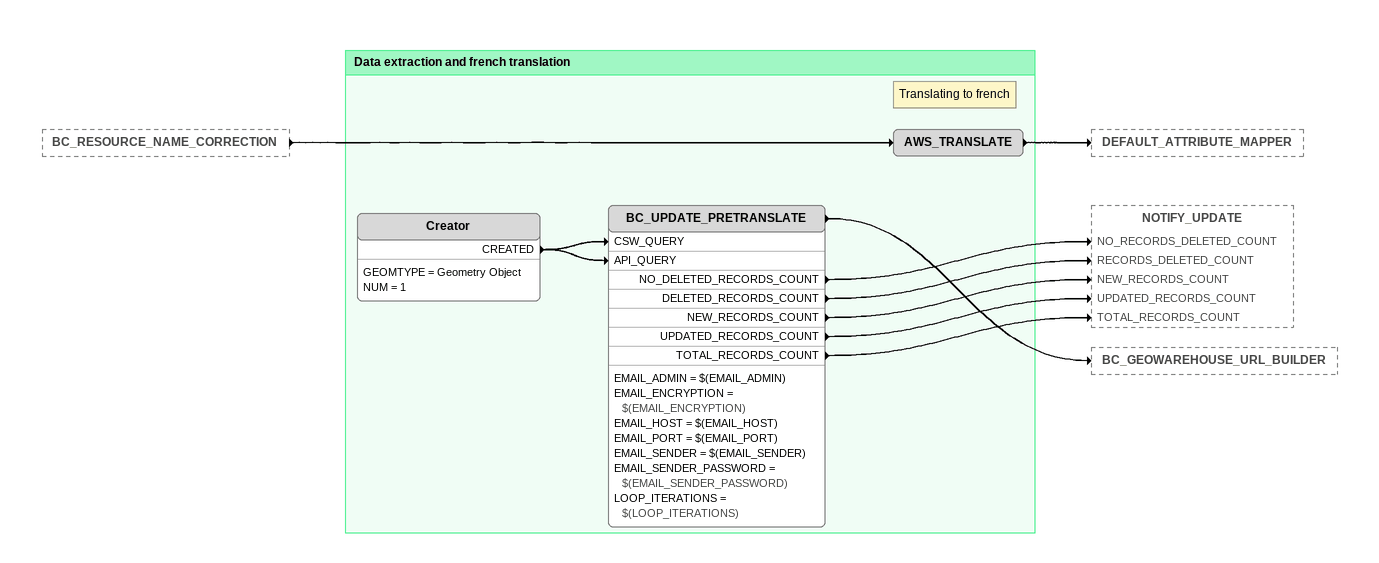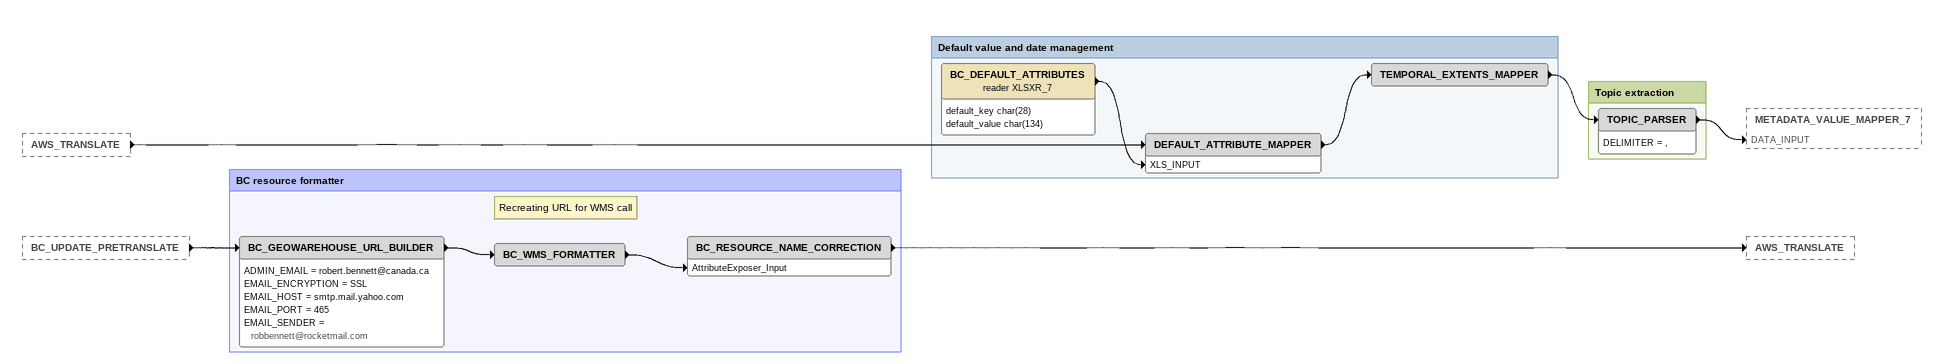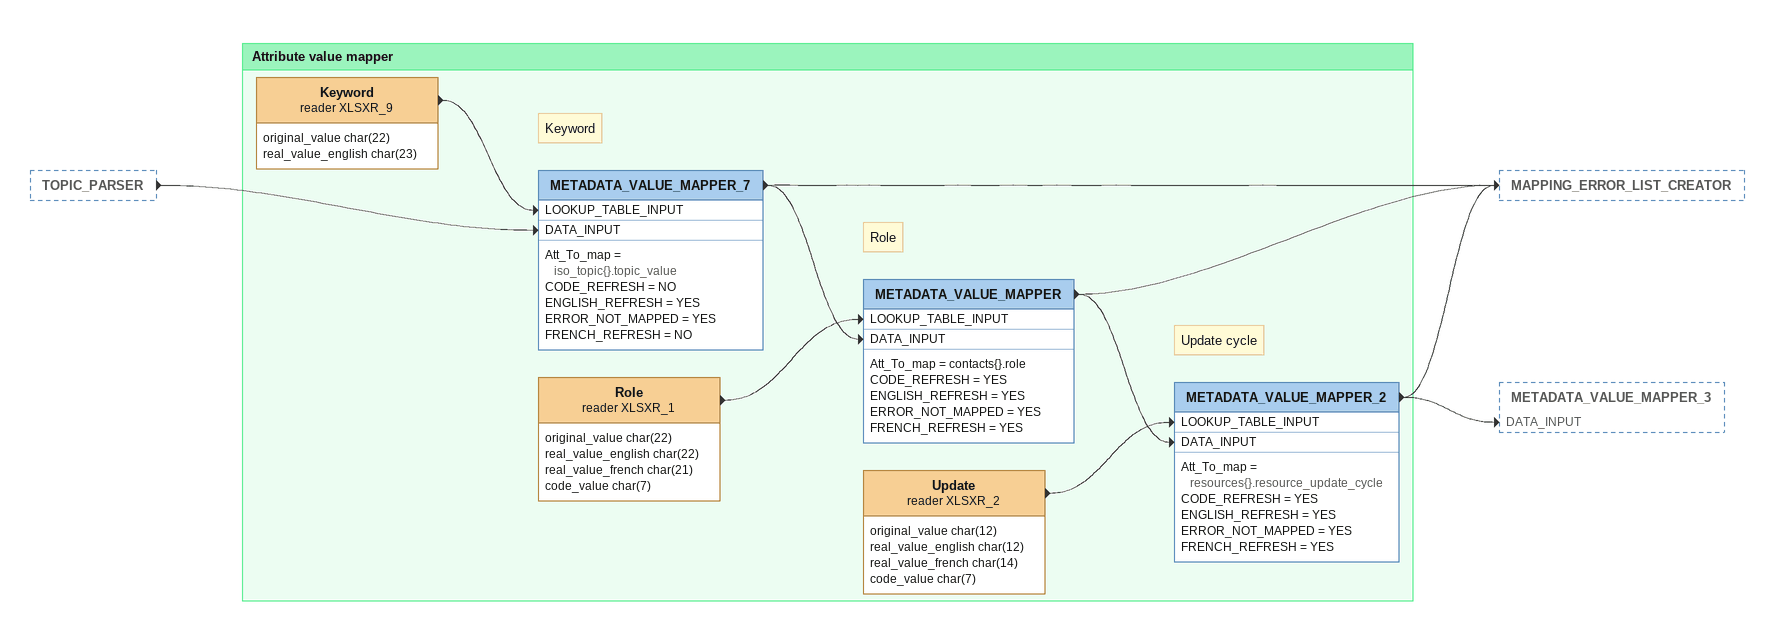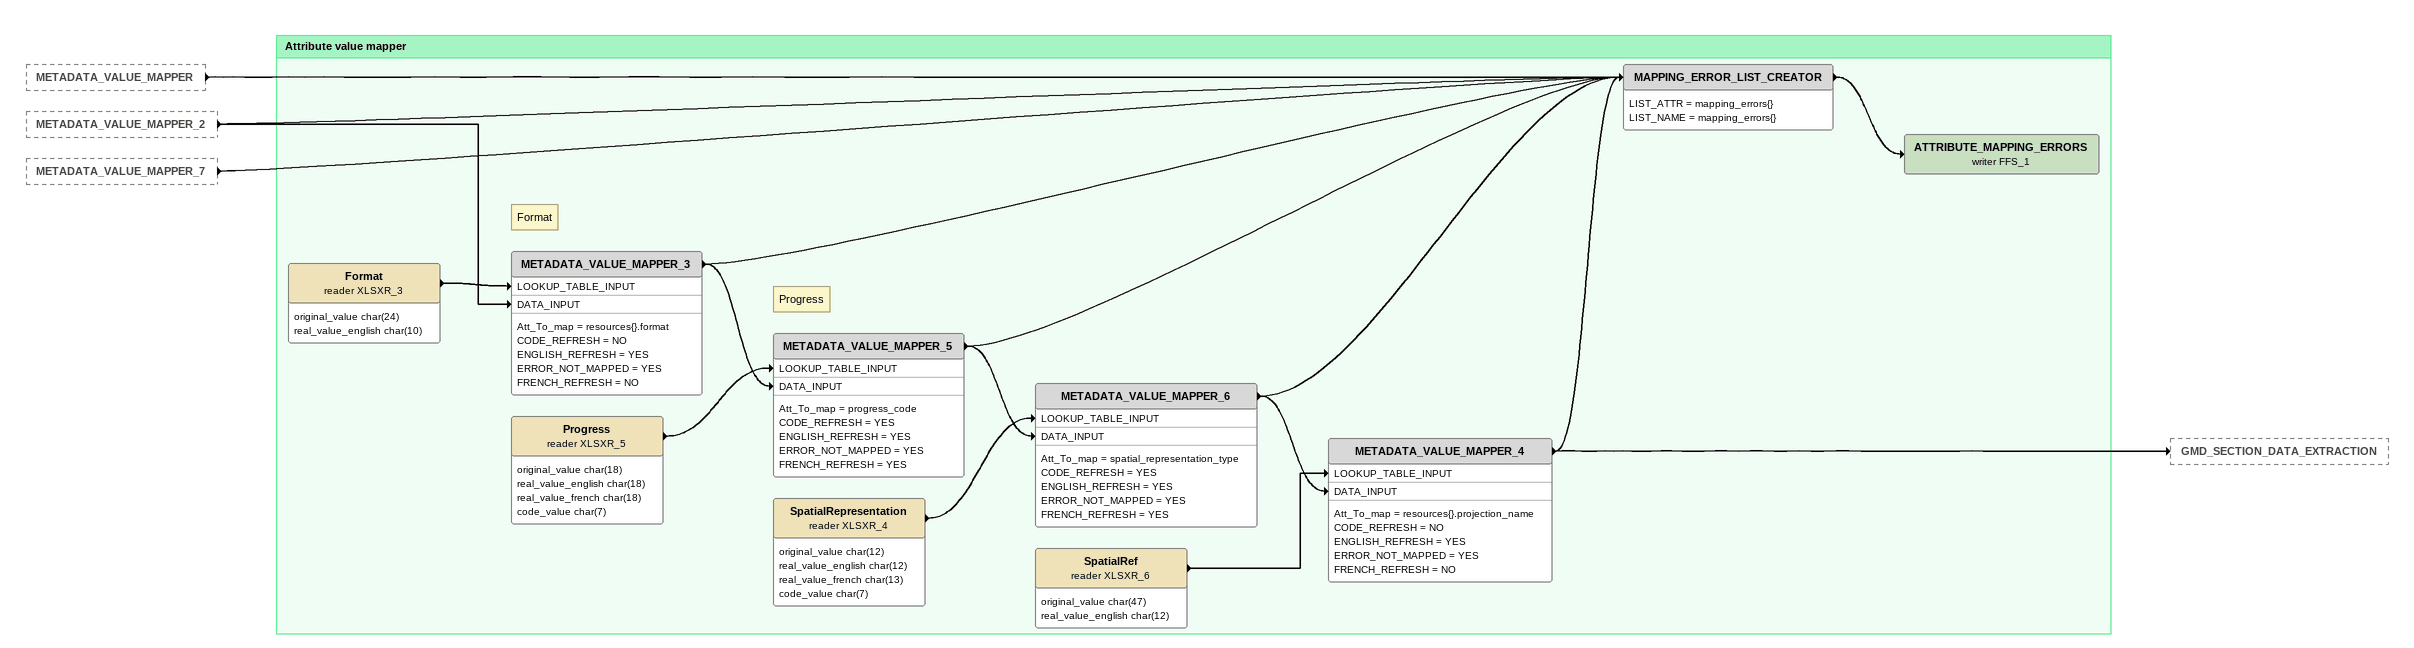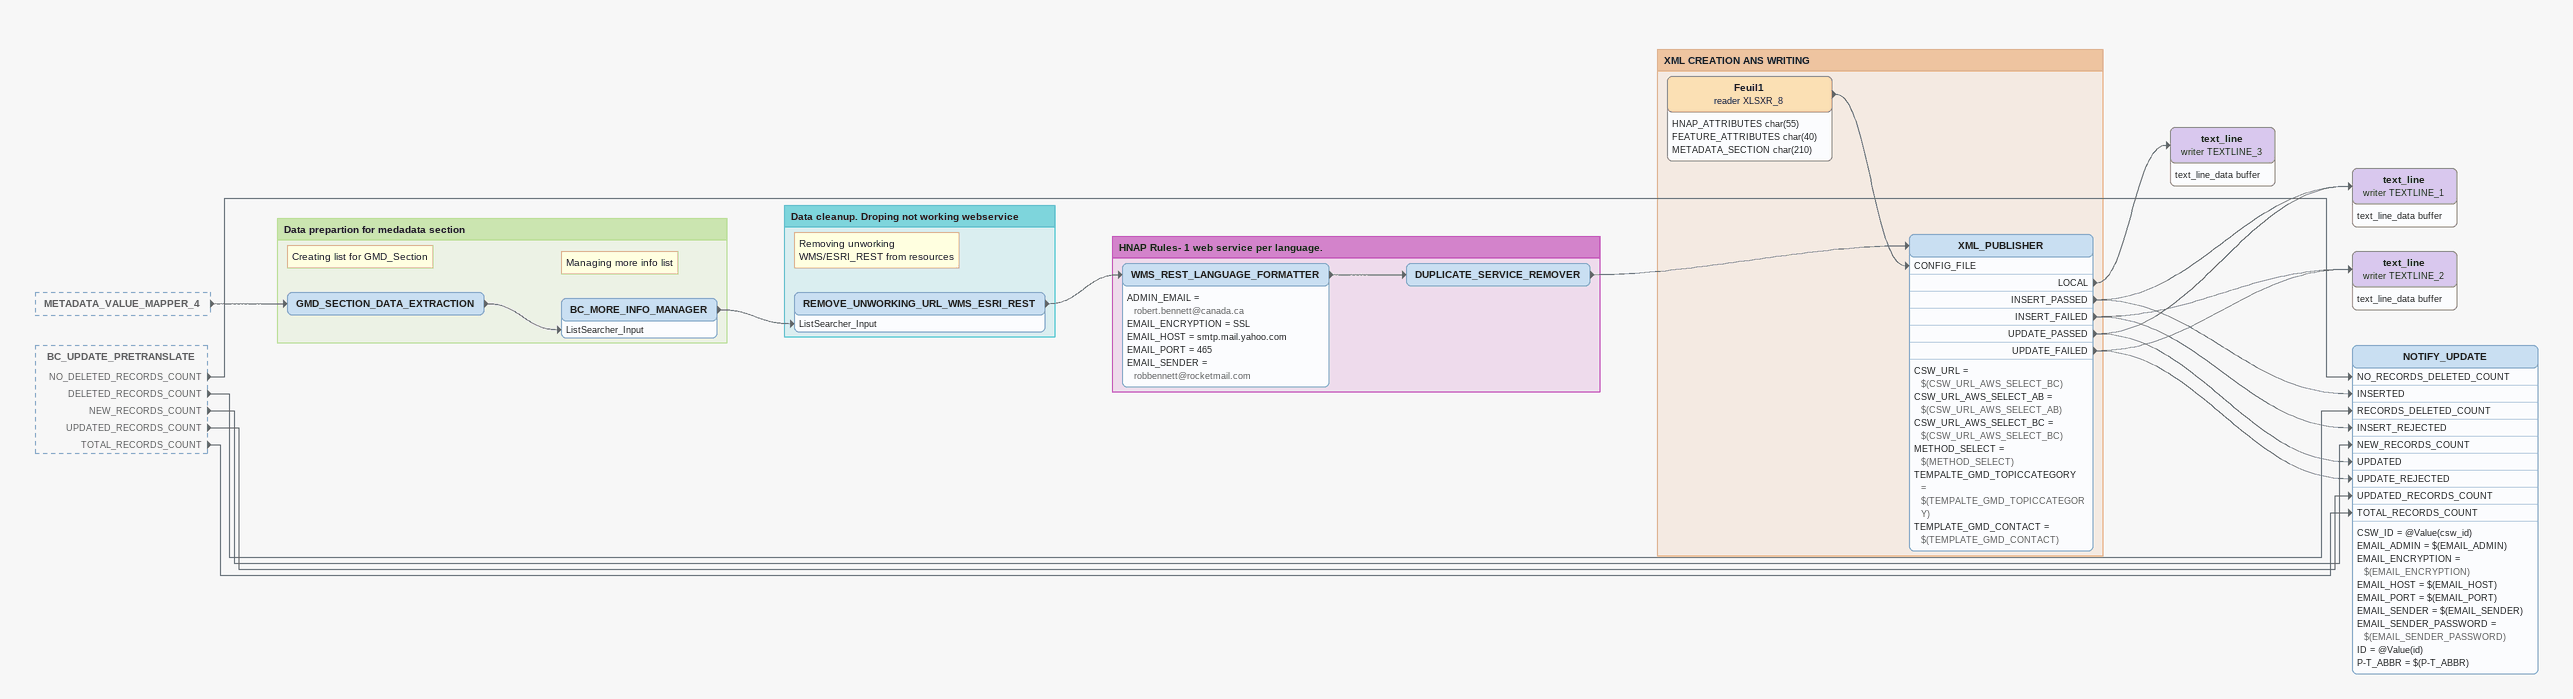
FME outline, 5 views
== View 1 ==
BC_RESOURCE_NAME_CORRECTION [outside]
    -> AWS_TRANSLATE

Bookmark: Data extraction and french translation
Creator
    GEOMTYPE = Geometry Object
    NUM = 1
    CREATED -> BC_UPDATE_PRETRANSLATE [CSW_QUERY]
    CREATED -> BC_UPDATE_PRETRANSLATE [API_QUERY]
BC_UPDATE_PRETRANSLATE
    EMAIL_ADMIN = $(EMAIL_ADMIN)
    EMAIL_ENCRYPTION = $(EMAIL_ENCRYPTION)
    EMAIL_HOST = $(EMAIL_HOST)
    EMAIL_PORT = $(EMAIL_PORT)
    EMAIL_SENDER = $(EMAIL_SENDER)
    EMAIL_SENDER_PASSWORD = $(EMAIL_SENDER_PASSWORD)
    LOOP_ITERATIONS = $(LOOP_ITERATIONS)
    NO_DELETED_RECORDS_COUNT -> NOTIFY_UPDATE [NO_RECORDS_DELETED_COUNT]
    DELETED_RECORDS_COUNT -> NOTIFY_UPDATE [RECORDS_DELETED_COUNT]
    NEW_RECORDS_COUNT -> NOTIFY_UPDATE [NEW_RECORDS_COUNT]
    -> BC_GEOWAREHOUSE_URL_BUILDER
    UPDATED_RECORDS_COUNT -> NOTIFY_UPDATE [UPDATED_RECORDS_COUNT]
    TOTAL_RECORDS_COUNT -> NOTIFY_UPDATE [TOTAL_RECORDS_COUNT]
Note: Translating to french
AWS_TRANSLATE
    -> DEFAULT_ATTRIBUTE_MAPPER

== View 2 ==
AWS_TRANSLATE [outside]
    -> DEFAULT_ATTRIBUTE_MAPPER
BC_UPDATE_PRETRANSLATE [outside]
    -> BC_GEOWAREHOUSE_URL_BUILDER

Bookmark: BC resource formatter
BC_GEOWAREHOUSE_URL_BUILDER
    ADMIN_EMAIL = robert.bennett@canada.ca
    EMAIL_ENCRYPTION = SSL
    EMAIL_HOST = smtp.mail.yahoo.com
    EMAIL_PORT = 465
    EMAIL_SENDER = robbennett@rocketmail.com
    -> BC_WMS_FORMATTER
Note: Recreating URL for WMS call
BC_WMS_FORMATTER
    -> BC_RESOURCE_NAME_CORRECTION [AttributeExposer_Input]
BC_RESOURCE_NAME_CORRECTION
    -> AWS_TRANSLATE

Bookmark: Default value and date management
BC_DEFAULT_ATTRIBUTES (reader XLSXR_7)
    attributes: default_key char(28), default_value char(134)
    -> DEFAULT_ATTRIBUTE_MAPPER [XLS_INPUT]
DEFAULT_ATTRIBUTE_MAPPER
    -> TEMPORAL_EXTENTS_MAPPER
TEMPORAL_EXTENTS_MAPPER
    -> TOPIC_PARSER

Bookmark: Topic extraction
TOPIC_PARSER
    DELIMITER = ,
    -> METADATA_VALUE_MAPPER_7 [DATA_INPUT]

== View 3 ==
TOPIC_PARSER [outside]
    -> METADATA_VALUE_MAPPER_7 [DATA_INPUT]

Bookmark: Attribute value mapper
Keyword (reader XLSXR_9)
    attributes: original_value char(22), real_value_english char(23)
    -> METADATA_VALUE_MAPPER_7 [LOOKUP_TABLE_INPUT]
Note: Keyword
METADATA_VALUE_MAPPER_7
    Att_To_map = iso_topic{}.topic_value
    CODE_REFRESH = NO
    ENGLISH_REFRESH = YES
    ERROR_NOT_MAPPED = YES
    FRENCH_REFRESH = NO
    -> METADATA_VALUE_MAPPER [DATA_INPUT]
    -> MAPPING_ERROR_LIST_CREATOR
Role (reader XLSXR_1)
    attributes: original_value char(22), real_value_english char(22), real_value_french char(21), code_value char(7)
    -> METADATA_VALUE_MAPPER [LOOKUP_TABLE_INPUT]
Note: Role
METADATA_VALUE_MAPPER
    Att_To_map = contacts{}.role
    CODE_REFRESH = YES
    ENGLISH_REFRESH = YES
    ERROR_NOT_MAPPED = YES
    FRENCH_REFRESH = YES
    -> METADATA_VALUE_MAPPER_2 [DATA_INPUT]
    -> MAPPING_ERROR_LIST_CREATOR
Update (reader XLSXR_2)
    attributes: original_value char(12), real_value_english char(12), real_value_french char(14), code_value char(7)
    -> METADATA_VALUE_MAPPER_2 [LOOKUP_TABLE_INPUT]
Note: Update cycle
METADATA_VALUE_MAPPER_2
    Att_To_map = resources{}.resource_update_cycle
    CODE_REFRESH = YES
    ENGLISH_REFRESH = YES
    ERROR_NOT_MAPPED = YES
    FRENCH_REFRESH = YES
    -> METADATA_VALUE_MAPPER_3 [DATA_INPUT]
    -> MAPPING_ERROR_LIST_CREATOR

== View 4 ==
METADATA_VALUE_MAPPER [outside]
    -> MAPPING_ERROR_LIST_CREATOR
METADATA_VALUE_MAPPER_2 [outside]
    -> METADATA_VALUE_MAPPER_3 [DATA_INPUT]
    -> MAPPING_ERROR_LIST_CREATOR
METADATA_VALUE_MAPPER_7 [outside]
    -> MAPPING_ERROR_LIST_CREATOR

Bookmark: Attribute value mapper
Format (reader XLSXR_3)
    attributes: original_value char(24), real_value_english char(10)
    -> METADATA_VALUE_MAPPER_3 [LOOKUP_TABLE_INPUT]
Note: Format
METADATA_VALUE_MAPPER_3
    Att_To_map = resources{}.format
    CODE_REFRESH = NO
    ENGLISH_REFRESH = YES
    ERROR_NOT_MAPPED = YES
    FRENCH_REFRESH = NO
    -> METADATA_VALUE_MAPPER_5 [DATA_INPUT]
    -> MAPPING_ERROR_LIST_CREATOR
Progress (reader XLSXR_5)
    attributes: original_value char(18), real_value_english char(18), real_value_french char(18), code_value char(7)
    -> METADATA_VALUE_MAPPER_5 [LOOKUP_TABLE_INPUT]
Note: Progress
METADATA_VALUE_MAPPER_5
    Att_To_map = progress_code
    CODE_REFRESH = YES
    ENGLISH_REFRESH = YES
    ERROR_NOT_MAPPED = YES
    FRENCH_REFRESH = YES
    -> METADATA_VALUE_MAPPER_6 [DATA_INPUT]
    -> MAPPING_ERROR_LIST_CREATOR
SpatialRepresentation (reader XLSXR_4)
    attributes: original_value char(12), real_value_english char(12), real_value_french char(13), code_value char(7)
    -> METADATA_VALUE_MAPPER_6 [LOOKUP_TABLE_INPUT]
METADATA_VALUE_MAPPER_6
    Att_To_map = spatial_representation_type
    CODE_REFRESH = YES
    ENGLISH_REFRESH = YES
    ERROR_NOT_MAPPED = YES
    FRENCH_REFRESH = YES
    -> METADATA_VALUE_MAPPER_4 [DATA_INPUT]
    -> MAPPING_ERROR_LIST_CREATOR
SpatialRef (reader XLSXR_6)
    attributes: original_value char(47), real_value_english char(12)
    -> METADATA_VALUE_MAPPER_4 [LOOKUP_TABLE_INPUT]
METADATA_VALUE_MAPPER_4
    Att_To_map = resources{}.projection_name
    CODE_REFRESH = NO
    ENGLISH_REFRESH = YES
    ERROR_NOT_MAPPED = YES
    FRENCH_REFRESH = NO
    -> GMD_SECTION_DATA_EXTRACTION
    -> MAPPING_ERROR_LIST_CREATOR
MAPPING_ERROR_LIST_CREATOR
    LIST_ATTR = mapping_errors{}
    LIST_NAME = mapping_errors{}
    -> ATTRIBUTE_MAPPING_ERRORS (writer FFS_1)
ATTRIBUTE_MAPPING_ERRORS (writer FFS_1)

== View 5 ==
METADATA_VALUE_MAPPER_4 [outside]
    -> GMD_SECTION_DATA_EXTRACTION
BC_UPDATE_PRETRANSLATE [outside]
    NO_DELETED_RECORDS_COUNT -> NOTIFY_UPDATE [NO_RECORDS_DELETED_COUNT]
    DELETED_RECORDS_COUNT -> NOTIFY_UPDATE [RECORDS_DELETED_COUNT]
    NEW_RECORDS_COUNT -> NOTIFY_UPDATE [NEW_RECORDS_COUNT]
    UPDATED_RECORDS_COUNT -> NOTIFY_UPDATE [UPDATED_RECORDS_COUNT]
    TOTAL_RECORDS_COUNT -> NOTIFY_UPDATE [TOTAL_RECORDS_COUNT]
text_line (writer TEXTLINE_3)
    attributes: text_line_data buffer
text_line (writer TEXTLINE_1)
    attributes: text_line_data buffer
text_line (writer TEXTLINE_2)
    attributes: text_line_data buffer
NOTIFY_UPDATE
    CSW_ID = @Value(csw_id)
    EMAIL_ADMIN = $(EMAIL_ADMIN)
    EMAIL_ENCRYPTION = $(EMAIL_ENCRYPTION)
    EMAIL_HOST = $(EMAIL_HOST)
    EMAIL_PORT = $(EMAIL_PORT)
    EMAIL_SENDER = $(EMAIL_SENDER)
    EMAIL_SENDER_PASSWORD = $(EMAIL_SENDER_PASSWORD)
    ID = @Value(id)
    P-T_ABBR = $(P-T_ABBR)

Bookmark: Data prepartion for medadata section
Note: Creating list for GMD_Section
GMD_SECTION_DATA_EXTRACTION
    -> BC_MORE_INFO_MANAGER [ListSearcher_Input]
Note: Managing more info list
BC_MORE_INFO_MANAGER
    -> REMOVE_UNWORKING_URL_WMS_ESRI_REST [ListSearcher_Input]

Bookmark: Data cleanup. Droping not working webservice
Note: Removing unworking WMS/ESRI_REST from resources
REMOVE_UNWORKING_URL_WMS_ESRI_REST
    -> WMS_REST_LANGUAGE_FORMATTER

Bookmark: HNAP Rules- 1 web service per language.
WMS_REST_LANGUAGE_FORMATTER
    ADMIN_EMAIL = robert.bennett@canada.ca
    EMAIL_ENCRYPTION = SSL
    EMAIL_HOST = smtp.mail.yahoo.com
    EMAIL_PORT = 465
    EMAIL_SENDER = robbennett@rocketmail.com
    -> DUPLICATE_SERVICE_REMOVER
DUPLICATE_SERVICE_REMOVER
    -> XML_PUBLISHER

Bookmark: XML CREATION ANS WRITING
Feuil1 (reader XLSXR_8)
    attributes: HNAP_ATTRIBUTES char(55), FEATURE_ATTRIBUTES char(40), METADATA_SECTION char(210)
    -> XML_PUBLISHER [CONFIG_FILE]
XML_PUBLISHER
    CSW_URL = $(CSW_URL_AWS_SELECT_BC)
    CSW_URL_AWS_SELECT_AB = $(CSW_URL_AWS_SELECT_AB)
    CSW_URL_AWS_SELECT_BC = $(CSW_URL_AWS_SELECT_BC)
    METHOD_SELECT = $(METHOD_SELECT)
    TEMPALTE_GMD_TOPICCATEGORY = $(TEMPALTE_GMD_TOPICCATEGORY)
    TEMPLATE_GMD_CONTACT = $(TEMPLATE_GMD_CONTACT)
    LOCAL -> text_line (writer TEXTLINE_3)
    INSERT_PASSED -> text_line (writer TEXTLINE_1)
    INSERT_PASSED -> NOTIFY_UPDATE [INSERTED]
    INSERT_FAILED -> text_line (writer TEXTLINE_2)
    INSERT_FAILED -> NOTIFY_UPDATE [INSERT_REJECTED]
    UPDATE_PASSED -> text_line (writer TEXTLINE_1)
    UPDATE_PASSED -> NOTIFY_UPDATE [UPDATED]
    UPDATE_FAILED -> text_line (writer TEXTLINE_2)
    UPDATE_FAILED -> NOTIFY_UPDATE [UPDATE_REJECTED]
